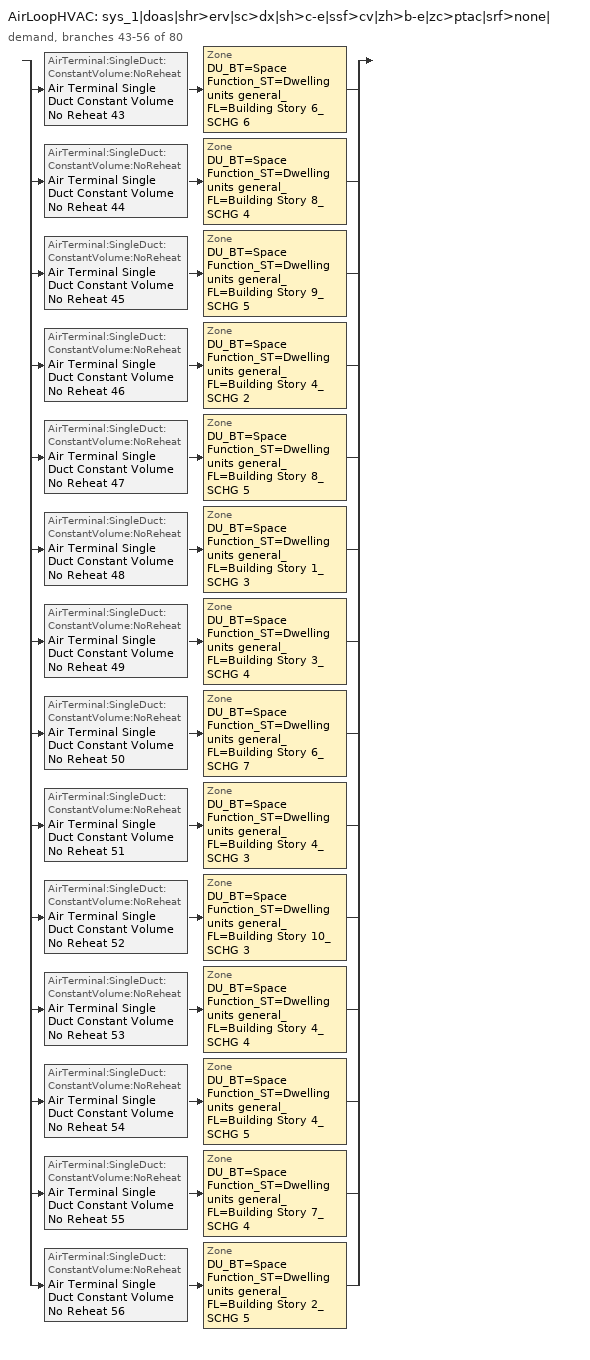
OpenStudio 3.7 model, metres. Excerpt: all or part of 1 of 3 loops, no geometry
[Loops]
AirLoopHVAC 'sys_1|doas|shr>erv|sc>dx|sh>c-e|ssf>cv|zh>b-e|zc>ptac|srf>none|'
 demand, branches 43-56 of 80: split
  | AirTerminal:SingleDuct:ConstantVolume:NoReheat 'Air Terminal Single Duct Constant Volume No Reheat 43' > Zone 'DU_BT=Space Function_ST=Dwelling units general_FL=Building Story 6_SCHG 6'
  | AirTerminal:SingleDuct:ConstantVolume:NoReheat 'Air Terminal Single Duct Constant Volume No Reheat 44' > Zone 'DU_BT=Space Function_ST=Dwelling units general_FL=Building Story 8_SCHG 4'
  | AirTerminal:SingleDuct:ConstantVolume:NoReheat 'Air Terminal Single Duct Constant Volume No Reheat 45' > Zone 'DU_BT=Space Function_ST=Dwelling units general_FL=Building Story 9_SCHG 5'
  | AirTerminal:SingleDuct:ConstantVolume:NoReheat 'Air Terminal Single Duct Constant Volume No Reheat 46' > Zone 'DU_BT=Space Function_ST=Dwelling units general_FL=Building Story 4_SCHG 2'
  | AirTerminal:SingleDuct:ConstantVolume:NoReheat 'Air Terminal Single Duct Constant Volume No Reheat 47' > Zone 'DU_BT=Space Function_ST=Dwelling units general_FL=Building Story 8_SCHG 5'
  | AirTerminal:SingleDuct:ConstantVolume:NoReheat 'Air Terminal Single Duct Constant Volume No Reheat 48' > Zone 'DU_BT=Space Function_ST=Dwelling units general_FL=Building Story 1_SCHG 3'
  | AirTerminal:SingleDuct:ConstantVolume:NoReheat 'Air Terminal Single Duct Constant Volume No Reheat 49' > Zone 'DU_BT=Space Function_ST=Dwelling units general_FL=Building Story 3_SCHG 4'
  | AirTerminal:SingleDuct:ConstantVolume:NoReheat 'Air Terminal Single Duct Constant Volume No Reheat 50' > Zone 'DU_BT=Space Function_ST=Dwelling units general_FL=Building Story 6_SCHG 7'
  | AirTerminal:SingleDuct:ConstantVolume:NoReheat 'Air Terminal Single Duct Constant Volume No Reheat 51' > Zone 'DU_BT=Space Function_ST=Dwelling units general_FL=Building Story 4_SCHG 3'
  | AirTerminal:SingleDuct:ConstantVolume:NoReheat 'Air Terminal Single Duct Constant Volume No Reheat 52' > Zone 'DU_BT=Space Function_ST=Dwelling units general_FL=Building Story 10_SCHG 3'
  | AirTerminal:SingleDuct:ConstantVolume:NoReheat 'Air Terminal Single Duct Constant Volume No Reheat 53' > Zone 'DU_BT=Space Function_ST=Dwelling units general_FL=Building Story 4_SCHG 4'
  | AirTerminal:SingleDuct:ConstantVolume:NoReheat 'Air Terminal Single Duct Constant Volume No Reheat 54' > Zone 'DU_BT=Space Function_ST=Dwelling units general_FL=Building Story 4_SCHG 5'
  | AirTerminal:SingleDuct:ConstantVolume:NoReheat 'Air Terminal Single Duct Constant Volume No Reheat 55' > Zone 'DU_BT=Space Function_ST=Dwelling units general_FL=Building Story 7_SCHG 4'
  | AirTerminal:SingleDuct:ConstantVolume:NoReheat 'Air Terminal Single Duct Constant Volume No Reheat 56' > Zone 'DU_BT=Space Function_ST=Dwelling units general_FL=Building Story 2_SCHG 5'
[Sizing:Zone] Zone Cooling Design Supply Air Temperature Input Method=TemperatureDifference; Zone Cooling Design Supply Air Temperature {C}=14; Zone Cooling Design Supply Air Temperature Difference {deltaC}=11; Zone Heating Design Supply Air Temperature Input Method=TemperatureDifference; Zone Heating Design Supply Air Temperature {C}=40; Zone Heating Design Supply Air Temperature Difference {deltaC}=21; Zone Cooling Design Supply Air Humidity Ratio {kg-H2O/kg-air}=0.0085; Zone Heating Design Supply Air Humidity Ratio {kg-H2O/kg-air}=0.008; Zone Heating Sizing Factor=1.3; Zone Cooling Sizing Factor=1.1; Cooling Design Air Flow Method=DesignDay; Heating Design Air Flow Method=DesignDay; Account for Dedicated Outdoor Air System=No; Dedicated Outdoor Air System Control Strategy=NeutralSupplyAir; Dedicated Outdoor Air Low Setpoint Temperature for Design {C}=autosize; Dedicated Outdoor Air High Setpoint Temperature for Design {C}=autosize; Zone Load Sizing Method=Sensible Load Only No Latent Load; Zone Latent Cooling Design Supply Air Humidity Ratio Input Method=HumidityRatioDifference; Zone Cooling Design Supply Air Humidity Ratio Difference {kgWater/kgDryAir}=0.005; Zone Latent Heating Design Supply Air Humidity Ratio Input Method=HumidityRatioDifference; Zone Humidification Design Supply Air Humidity Ratio Difference {kgWater/kgDryAir}=0.005
DU_BT=Space Function_ST=Dwelling units general_FL=Building Story 6_SCHG 6; DU_BT=Space Function_ST=Dwelling units general_FL=Building Story 8_SCHG 4; DU_BT=Space Function_ST=Dwelling units general_FL=Building Story 9_SCHG 5; DU_BT=Space Function_ST=Dwelling units general_FL=Building Story 4_SCHG 2; DU_BT=Space Function_ST=Dwelling units general_FL=Building Story 8_SCHG 5; DU_BT=Space Function_ST=Dwelling units general_FL=Building Story 1_SCHG 3; DU_BT=Space Function_ST=Dwelling units general_FL=Building Story 3_SCHG 4; DU_BT=Space Function_ST=Dwelling units general_FL=Building Story 6_SCHG 7; DU_BT=Space Function_ST=Dwelling units general_FL=Building Story 4_SCHG 3; DU_BT=Space Function_ST=Dwelling units general_FL=Building Story 10_SCHG 3; DU_BT=Space Function_ST=Dwelling units general_FL=Building Story 4_SCHG 4; DU_BT=Space Function_ST=Dwelling units general_FL=Building Story 4_SCHG 5; DU_BT=Space Function_ST=Dwelling units general_FL=Building Story 7_SCHG 4; DU_BT=Space Function_ST=Dwelling units general_FL=Building Story 2_SCHG 5
[Zone equipment]
DU_BT=Space Function_ST=Dwelling units general_FL=Building Story 6_SCHG 6: DU_BT=Space Function_ST=Dwelling units general_FL=Building Story 6_SCHG 6 PTAC, Zone HVAC Baseboard Convective Electric 43, Air Terminal Single Duct Constant Volume No Reheat 43
DU_BT=Space Function_ST=Dwelling units general_FL=Building Story 8_SCHG 4: DU_BT=Space Function_ST=Dwelling units general_FL=Building Story 8_SCHG 4 PTAC, Zone HVAC Baseboard Convective Electric 44, Air Terminal Single Duct Constant Volume No Reheat 44
DU_BT=Space Function_ST=Dwelling units general_FL=Building Story 9_SCHG 5: DU_BT=Space Function_ST=Dwelling units general_FL=Building Story 9_SCHG 5 PTAC, Zone HVAC Baseboard Convective Electric 45, Air Terminal Single Duct Constant Volume No Reheat 45
DU_BT=Space Function_ST=Dwelling units general_FL=Building Story 4_SCHG 2: DU_BT=Space Function_ST=Dwelling units general_FL=Building Story 4_SCHG 2 PTAC, Zone HVAC Baseboard Convective Electric 46, Air Terminal Single Duct Constant Volume No Reheat 46
DU_BT=Space Function_ST=Dwelling units general_FL=Building Story 8_SCHG 5: DU_BT=Space Function_ST=Dwelling units general_FL=Building Story 8_SCHG 5 PTAC, Zone HVAC Baseboard Convective Electric 47, Air Terminal Single Duct Constant Volume No Reheat 47
DU_BT=Space Function_ST=Dwelling units general_FL=Building Story 1_SCHG 3: DU_BT=Space Function_ST=Dwelling units general_FL=Building Story 1_SCHG 3 PTAC, Zone HVAC Baseboard Convective Electric 48, Air Terminal Single Duct Constant Volume No Reheat 48
DU_BT=Space Function_ST=Dwelling units general_FL=Building Story 3_SCHG 4: DU_BT=Space Function_ST=Dwelling units general_FL=Building Story 3_SCHG 4 PTAC, Zone HVAC Baseboard Convective Electric 49, Air Terminal Single Duct Constant Volume No Reheat 49
DU_BT=Space Function_ST=Dwelling units general_FL=Building Story 6_SCHG 7: DU_BT=Space Function_ST=Dwelling units general_FL=Building Story 6_SCHG 7 PTAC, Zone HVAC Baseboard Convective Electric 50, Air Terminal Single Duct Constant Volume No Reheat 50
DU_BT=Space Function_ST=Dwelling units general_FL=Building Story 4_SCHG 3: DU_BT=Space Function_ST=Dwelling units general_FL=Building Story 4_SCHG 3 PTAC, Zone HVAC Baseboard Convective Electric 51, Air Terminal Single Duct Constant Volume No Reheat 51
DU_BT=Space Function_ST=Dwelling units general_FL=Building Story 10_SCHG 3: DU_BT=Space Function_ST=Dwelling units general_FL=Building Story 10_SCHG 3 PTAC, Zone HVAC Baseboard Convective Electric 52, Air Terminal Single Duct Constant Volume No Reheat 52
DU_BT=Space Function_ST=Dwelling units general_FL=Building Story 4_SCHG 4: DU_BT=Space Function_ST=Dwelling units general_FL=Building Story 4_SCHG 4 PTAC, Zone HVAC Baseboard Convective Electric 53, Air Terminal Single Duct Constant Volume No Reheat 53
DU_BT=Space Function_ST=Dwelling units general_FL=Building Story 4_SCHG 5: DU_BT=Space Function_ST=Dwelling units general_FL=Building Story 4_SCHG 5 PTAC, Zone HVAC Baseboard Convective Electric 54, Air Terminal Single Duct Constant Volume No Reheat 54
DU_BT=Space Function_ST=Dwelling units general_FL=Building Story 7_SCHG 4: DU_BT=Space Function_ST=Dwelling units general_FL=Building Story 7_SCHG 4 PTAC, Zone HVAC Baseboard Convective Electric 55, Air Terminal Single Duct Constant Volume No Reheat 55
DU_BT=Space Function_ST=Dwelling units general_FL=Building Story 2_SCHG 5: DU_BT=Space Function_ST=Dwelling units general_FL=Building Story 2_SCHG 5 PTAC, Zone HVAC Baseboard Convective Electric 56, Air Terminal Single Duct Constant Volume No Reheat 56
[Coil:Heating:Electric] Availability Schedule=ON_OFF_ALWAYS_OFF
Coil Heating Electric 44; Coil Heating Electric 45; Coil Heating Electric 46; Coil Heating Electric 47; Coil Heating Electric 48; Coil Heating Electric 49; Coil Heating Electric 50; Coil Heating Electric 51; Coil Heating Electric 52; Coil Heating Electric 53; Coil Heating Electric 54; Coil Heating Electric 55; Coil Heating Electric 56; Coil Heating Electric 57
[Coil:Cooling:DX:SingleSpeed] Availability Schedule=Always On Discrete; Rated Total Cooling Capacity {W}=autosize; Rated Sensible Heat Ratio=autosize; Rated Air Flow Rate {m3/s}=autosize; Rated Evaporator Fan Power Per Volume Flow Rate 2017 {W/(m3/s)}=773.3; Rated Evaporator Fan Power Per Volume Flow Rate 2023 {W/(m3/s)}=934.4; Total Cooling Capacity Function of Temperature Curve=DXCOOL-NECB2011-REF-CAPFT; Total Cooling Capacity Function of Flow Fraction Curve=DXCOOL-NECB2011-REF-CAPFFLOW; Energy Input Ratio Function of Temperature Curve=DXCOOL-NECB2011-REF-COOLEIRFT; Energy Input Ratio Function of Flow Fraction Curve=DXCOOL-NECB2011-REF-COOLEIRFFLOW; Part Load Fraction Correlation Curve=DXCOOL-NECB2011-REF-COOLPLFFPLR; Minimum Outdoor Dry-Bulb Temperature for Compressor Operation {C}=-25; Nominal Time for Condensate Removal to Begin {s}=0; Ratio of Initial Moisture Evaporation Rate and Steady State Latent Capacity=0; Maximum Cycling Rate {cycles/hr}=0; Latent Capacity Time Constant {s}=0; Condenser Type=AirCooled; Evaporative Condenser Effectiveness=0.9; Evaporative Condenser Air Flow Rate {m3/s}=autosize; Evaporative Condenser Pump Rated Power Consumption {W}=autosize; Crankcase Heater Capacity {W}=0; Maximum Outdoor Dry-Bulb Temperature for Crankcase Heater Operation {C}=10; Basin Heater Capacity {W/K}=0; Basin Heater Setpoint Temperature {C}=2
Name | Rated COP {W/W}
Coil Cooling DX Single Speed 43 12kBtu/hr 10.3EER | 3.56637
Coil Cooling DX Single Speed 44 8kBtu/hr 11.7EER | 4.03359
Coil Cooling DX Single Speed 45 17kBtu/hr 9.5EER; Coil Cooling DX Single Speed 47 17kBtu/hr 9.5EER; Coil Cooling DX Single Speed 49 16kBtu/hr 9.5EER; Coil Cooling DX Single Speed 51 17kBtu/hr 9.5EER; Coil Cooling DX Single Speed 52 21kBtu/hr 9.5EER; Coil Cooling DX Single Speed 54 18kBtu/hr 9.5EER; Coil Cooling DX Single Speed 55 15kBtu/hr 9.5EER; Coil Cooling DX Single Speed 56 16kBtu/hr 9.5EER | 3.3002
Coil Cooling DX Single Speed 46 12kBtu/hr 10.3EER | 3.56142
Coil Cooling DX Single Speed 48 5kBtu/hr 11.9EER | 4.09948
Coil Cooling DX Single Speed 50 13kBtu/hr 10.3EER | 3.55431
Coil Cooling DX Single Speed 53 12kBtu/hr 10.3EER | 3.57352
[Fan:OnOff] Availability Schedule=Always On Discrete; Fan Total Efficiency=0.39975; Pressure Rise {Pa}=331.288; Maximum Flow Rate {m3/s}=autosize; Motor Efficiency=0.615; Motor In Airstream Fraction=1
Name | Fan Power Ratio Function of Speed Ratio Curve | Fan Efficiency Ratio Function of Speed Ratio Curve
Fan On Off 43 | Fan On Off Power Curve 42 | Fan On Off Efficiency Curve 42
Fan On Off 44 | Fan On Off Power Curve 43 | Fan On Off Efficiency Curve 43
Fan On Off 45 | Fan On Off Power Curve 44 | Fan On Off Efficiency Curve 44
Fan On Off 46 | Fan On Off Power Curve 45 | Fan On Off Efficiency Curve 45
Fan On Off 47 | Fan On Off Power Curve 46 | Fan On Off Efficiency Curve 46
Fan On Off 48 | Fan On Off Power Curve 47 | Fan On Off Efficiency Curve 47
Fan On Off 49 | Fan On Off Power Curve 48 | Fan On Off Efficiency Curve 48
Fan On Off 50 | Fan On Off Power Curve 49 | Fan On Off Efficiency Curve 49
Fan On Off 51 | Fan On Off Power Curve 50 | Fan On Off Efficiency Curve 50
Fan On Off 52 | Fan On Off Power Curve 51 | Fan On Off Efficiency Curve 51
Fan On Off 53 | Fan On Off Power Curve 52 | Fan On Off Efficiency Curve 52
Fan On Off 54 | Fan On Off Power Curve 53 | Fan On Off Efficiency Curve 53
Fan On Off 55 | Fan On Off Power Curve 54 | Fan On Off Efficiency Curve 54
Fan On Off 56 | Fan On Off Power Curve 55 | Fan On Off Efficiency Curve 55
[ZoneHVAC:PackagedTerminalAirConditioner] Availability Schedule=Always On Discrete; Supply Air Flow Rate During Cooling Operation {m3/s}=Autosize; Supply Air Flow Rate During Heating Operation {m3/s}=Autosize; Supply Air Flow Rate When No Cooling or Heating is Needed {m3/s}=Autosize; Outdoor Air Flow Rate During Cooling Operation {m3/s}=1e-05; Outdoor Air Flow Rate During Heating Operation {m3/s}=1e-05; Outdoor Air Flow Rate When No Cooling or Heating is Needed {m3/s}=1e-05; Fan Placement=DrawThrough; Supply Air Fan Operating Mode Schedule=ON_OFF_ALWAYS_OFF
Name | Supply Air Fan | Heating Coil | Cooling Coil
DU_BT=Space Function_ST=Dwelling units general_FL=Building Story 6_SCHG 6 PTAC | Fan On Off 43 | Coil Heating Electric 44 | Coil Cooling DX Single Speed 43 12kBtu/hr 10.3EER
DU_BT=Space Function_ST=Dwelling units general_FL=Building Story 8_SCHG 4 PTAC | Fan On Off 44 | Coil Heating Electric 45 | Coil Cooling DX Single Speed 44 8kBtu/hr 11.7EER
DU_BT=Space Function_ST=Dwelling units general_FL=Building Story 9_SCHG 5 PTAC | Fan On Off 45 | Coil Heating Electric 46 | Coil Cooling DX Single Speed 45 17kBtu/hr 9.5EER
DU_BT=Space Function_ST=Dwelling units general_FL=Building Story 4_SCHG 2 PTAC | Fan On Off 46 | Coil Heating Electric 47 | Coil Cooling DX Single Speed 46 12kBtu/hr 10.3EER
DU_BT=Space Function_ST=Dwelling units general_FL=Building Story 8_SCHG 5 PTAC | Fan On Off 47 | Coil Heating Electric 48 | Coil Cooling DX Single Speed 47 17kBtu/hr 9.5EER
DU_BT=Space Function_ST=Dwelling units general_FL=Building Story 1_SCHG 3 PTAC | Fan On Off 48 | Coil Heating Electric 49 | Coil Cooling DX Single Speed 48 5kBtu/hr 11.9EER
DU_BT=Space Function_ST=Dwelling units general_FL=Building Story 3_SCHG 4 PTAC | Fan On Off 49 | Coil Heating Electric 50 | Coil Cooling DX Single Speed 49 16kBtu/hr 9.5EER
DU_BT=Space Function_ST=Dwelling units general_FL=Building Story 6_SCHG 7 PTAC | Fan On Off 50 | Coil Heating Electric 51 | Coil Cooling DX Single Speed 50 13kBtu/hr 10.3EER
DU_BT=Space Function_ST=Dwelling units general_FL=Building Story 4_SCHG 3 PTAC | Fan On Off 51 | Coil Heating Electric 52 | Coil Cooling DX Single Speed 51 17kBtu/hr 9.5EER
DU_BT=Space Function_ST=Dwelling units general_FL=Building Story 10_SCHG 3 PTAC | Fan On Off 52 | Coil Heating Electric 53 | Coil Cooling DX Single Speed 52 21kBtu/hr 9.5EER
DU_BT=Space Function_ST=Dwelling units general_FL=Building Story 4_SCHG 4 PTAC | Fan On Off 53 | Coil Heating Electric 54 | Coil Cooling DX Single Speed 53 12kBtu/hr 10.3EER
DU_BT=Space Function_ST=Dwelling units general_FL=Building Story 4_SCHG 5 PTAC | Fan On Off 54 | Coil Heating Electric 55 | Coil Cooling DX Single Speed 54 18kBtu/hr 9.5EER
DU_BT=Space Function_ST=Dwelling units general_FL=Building Story 7_SCHG 4 PTAC | Fan On Off 55 | Coil Heating Electric 56 | Coil Cooling DX Single Speed 55 15kBtu/hr 9.5EER
DU_BT=Space Function_ST=Dwelling units general_FL=Building Story 2_SCHG 5 PTAC | Fan On Off 56 | Coil Heating Electric 57 | Coil Cooling DX Single Speed 56 16kBtu/hr 9.5EER
[ZoneHVAC:Baseboard:Convective:Electric] Availability Schedule=Always On Discrete; Nominal Capacity {W}=autosize; Efficiency=1
Zone HVAC Baseboard Convective Electric 43; Zone HVAC Baseboard Convective Electric 44; Zone HVAC Baseboard Convective Electric 45; Zone HVAC Baseboard Convective Electric 46; Zone HVAC Baseboard Convective Electric 47; Zone HVAC Baseboard Convective Electric 48; Zone HVAC Baseboard Convective Electric 49; Zone HVAC Baseboard Convective Electric 50; Zone HVAC Baseboard Convective Electric 51; Zone HVAC Baseboard Convective Electric 52; Zone HVAC Baseboard Convective Electric 53; Zone HVAC Baseboard Convective Electric 54; Zone HVAC Baseboard Convective Electric 55; Zone HVAC Baseboard Convective Electric 56
[AirTerminal:SingleDuct:ConstantVolume:NoReheat] Availability Schedule=Always On Discrete; Maximum Air Flow Rate {m3/s}=AutoSize
Air Terminal Single Duct Constant Volume No Reheat 43; Air Terminal Single Duct Constant Volume No Reheat 44; Air Terminal Single Duct Constant Volume No Reheat 45; Air Terminal Single Duct Constant Volume No Reheat 46; Air Terminal Single Duct Constant Volume No Reheat 47; Air Terminal Single Duct Constant Volume No Reheat 48; Air Terminal Single Duct Constant Volume No Reheat 49; Air Terminal Single Duct Constant Volume No Reheat 50; Air Terminal Single Duct Constant Volume No Reheat 51; Air Terminal Single Duct Constant Volume No Reheat 52; Air Terminal Single Duct Constant Volume No Reheat 53; Air Terminal Single Duct Constant Volume No Reheat 54; Air Terminal Single Duct Constant Volume No Reheat 55; Air Terminal Single Duct Constant Volume No Reheat 56
[Schedule:Ruleset]
ON_OFF_ALWAYS_OFF: Default Day Schedule=Schedule Day 3
[Schedule:Day]
Schedule Day 3; wkdON_OFF_ALWAYS_OFF 1; satON_OFF_ALWAYS_OFF 1; sunON_OFF_ALWAYS_OFF 1: 1, 0, 0, 2, 0, 0, 3, 0, 0, 4, 0, 0, 5, 0, 0, 6, 0, 0, 7, 0, 0, 8, 0, 0, 9, 0, 0, 10, 0, 0, 11, 0, 0, 12, 0, 0, 13, 0, 0, 14, 0, 0, 15, 0, 0, 16, 0, 0, 17, 0, 0, 18, 0, 0, 19, 0, 0, 20, 0, 0, 21, 0, 0, 22, 0, 0, 23, 0, 0, 24, 0, 0
[Schedule:Rule] Schedule Ruleset=ON_OFF_ALWAYS_OFF; Date Specification Type=DateRange; Start Month=1; Start Day=1; End Month=12; End Day=31
Name | Rule Order | Day Schedule | Apply Sunday | Apply Monday | Apply Tuesday | Apply Wednesday | Apply Thursday | Apply Friday | Apply Saturday
wkdON_OFF_ALWAYS_OFF rule | 2 | wkdON_OFF_ALWAYS_OFF 1 | No | Yes | Yes | Yes | Yes | Yes | No
satON_OFF_ALWAYS_OFFrule | 1 | satON_OFF_ALWAYS_OFF 1 | No | No | No | No | No | No | Yes
sunON_OFF_ALWAYS_OFFrule | 0 | sunON_OFF_ALWAYS_OFF 1 | Yes | No | No | No | No | No | No
[Schedule:Constant]
Always On Discrete: Value=1
[Curve:Biquadratic] Minimum Value of x=13; Maximum Value of x=24; Minimum Value of y=24; Maximum Value of y=46
Name | Coefficient1 Constant | Coefficient2 x | Coefficient3 x**2 | Coefficient4 y | Coefficient5 y**2 | Coefficient6 x*y
DXCOOL-NECB2011-REF-CAPFT | 0.867905 | 0.0142459 | 0.00055436 | -0.0075575 | 3.3e-05 | -0.0001918
DXCOOL-NECB2011-REF-COOLEIRFT | 0.114171 | 0.0281822 | -0.0004199 | 0.0214108 | 0.000161028 | -0.000679104
[Curve:Quadratic] Minimum Value of x=0.5; Maximum Value of x=1.5
Name | Coefficient1 Constant | Coefficient2 x | Coefficient3 x**2
DXCOOL-NECB2011-REF-CAPFFLOW | 0.8 | 0.2 | 0
DXCOOL-NECB2011-REF-COOLEIRFFLOW | 1.1552 | -0.1808 | 0.0256
[Curve:Cubic] Maximum Value of x=1
Name | Coefficient1 Constant | Coefficient2 x | Coefficient3 x**2 | Coefficient4 x**3 | Minimum Value of x
Fan On Off Efficiency Curve 42; Fan On Off Efficiency Curve 43; Fan On Off Efficiency Curve 44; Fan On Off Efficiency Curve 45; Fan On Off Efficiency Curve 46; Fan On Off Efficiency Curve 47; Fan On Off Efficiency Curve 48; Fan On Off Efficiency Curve 49; Fan On Off Efficiency Curve 50; Fan On Off Efficiency Curve 51; Fan On Off Efficiency Curve 52; Fan On Off Efficiency Curve 53; Fan On Off Efficiency Curve 54; Fan On Off Efficiency Curve 55 | 1 | 0 | 0 | 0 | 0
DXCOOL-NECB2011-REF-COOLPLFFPLR | 0.0277 | 4.9151 | -8.184 | 4.2702 | 0.7
[Curve:Exponent] Coefficient1 Constant=1; Coefficient2 Constant=0; Coefficient3 Constant=0; Minimum Value of x=0; Maximum Value of x=1
Fan On Off Power Curve 42; Fan On Off Power Curve 43; Fan On Off Power Curve 44; Fan On Off Power Curve 45; Fan On Off Power Curve 46; Fan On Off Power Curve 47; Fan On Off Power Curve 48; Fan On Off Power Curve 49; Fan On Off Power Curve 50; Fan On Off Power Curve 51; Fan On Off Power Curve 52; Fan On Off Power Curve 53; Fan On Off Power Curve 54; Fan On Off Power Curve 55
